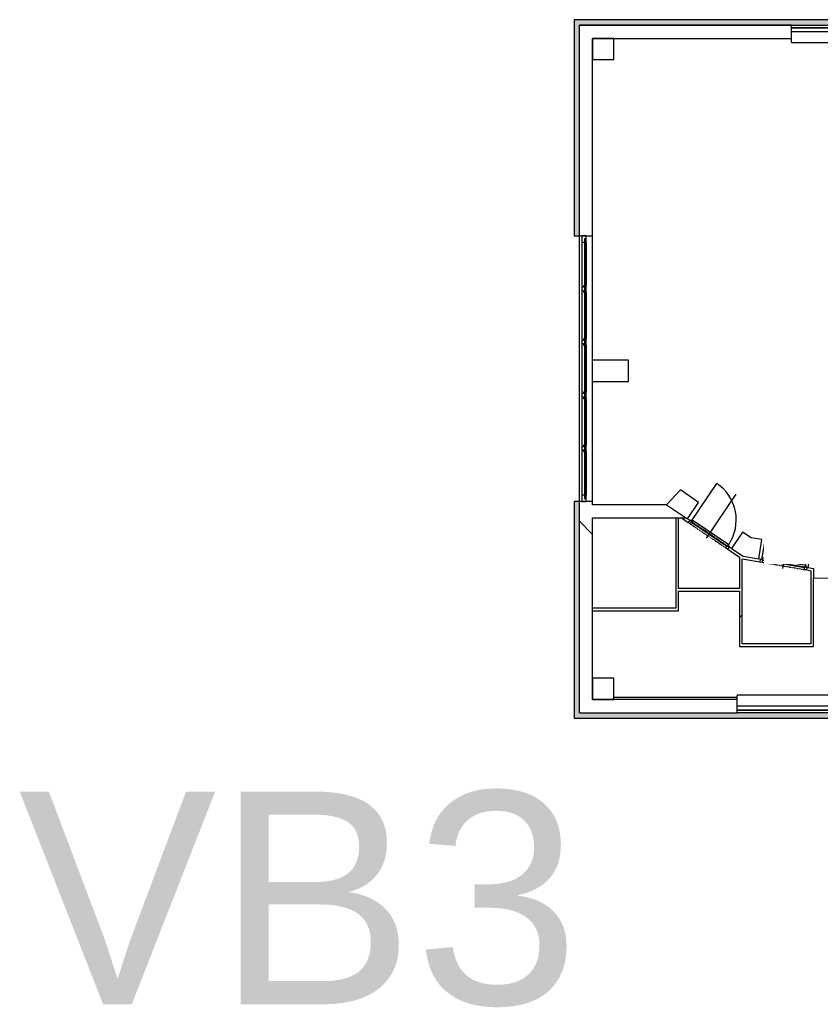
# Model space of a CAD drawing. Header units: millimetres. Extents: x -3281 to 232784, y -45352 to 20466.
# Drawn here: x 138085 to 153150, y -10713 to 7864 of the extents above; entities that cross this region are included whole.
import ezdxf

# ---------------------------------------------------------------- set-up
doc = ezdxf.new("R2010")
doc.units = ezdxf.units.MM
doc.linetypes.add('Čerchovaná se dvěma tečkami', pattern=[2.59, 1, -0.53, 0, -0.53, 0, -0.53])
for name, color, linetype, lineweight in [('A-DOOR', 31, 'Continuous', 13), ('A-DOOR-FRAM', 31, 'Continuous', 25), ('A-FLOR', 192, 'Continuous', 13), ('A-GENM', 13, 'Continuous', 13), ('A-GLAZ', 151, 'Continuous', 13), ('A-GLAZ-CURT', 52, 'Continuous', 13), ('A-GLAZ-CWMG', 51, 'Continuous', 13), ('A-WALL', 113, 'Continuous', 13), ('G-ANNO-TEXT', 231, 'Continuous', 9), ('I-FURN', 30, 'Continuous', 9), ('S-COLS', 52, 'Continuous', 13)]:
    doc.layers.add(name, color=color, linetype=linetype, lineweight=lineweight)
doc.layers.add('A-WALL-PATT', color=111, linetype='Continuous')
doc.styles.add('Arial_3', font='arial.ttf', dxfattribs={"height": 5000})
doc.styles.add('Arial_4', font='arial.ttf', dxfattribs={"height": 4000})
pattern_1 = [(45, (83167, 0), (-7184.2, 7184.2), []), (45, (86041, 0), (-7184.2, 7184.2), []), (45, (91788, 0), (-4310.5, 10057.9), [4064, -2032, 67.06, -1964.94])]
pattern_2 = [(45, (83167, 0), (-7184.2, 7184.2), []), (45, (86041, -3e-12), (-7184.2, 7184.2), []), (45, (91788, -7e-12), (-4310.5, 10057.9), [4064, -2032, 67.06, -1964.94])]

# ---------------------------------------------------------------- blocks, each defined once
blk = doc.blocks.new('OKNO_2k_ - OKNO_2k_1900x1400-1963744-Mapka _ závislý 11')
at = {"layer": 'A-GLAZ', "lineweight": 9}
for p, q in [((-950, 126), (950, 126)), ((-950, 75), (-950, 126)), ((950, 75), (-950, 75)), ((-950, 75), (950, 75)), ((-950, -5), (-950, 75)), ((950, 126), (950, 75)), ((950, 75), (950, -5)), ((950, -5), (-950, -5))]:
    blk.add_line(p, q, dxfattribs=at)
blk = doc.blocks.new('ST_panel_sklo - ST_panel_sklo-1403385-Mapka _ závislý 11')
at = {"layer": 'A-GLAZ-CURT', "lineweight": 9}
for p, q in [((470, 28), (-470, 28)), ((-470, 28), (-470, 0)), ((-470, 0), (470, 0)), ((470, 0), (470, 28))]:
    blk.add_line(p, q, dxfattribs=at)
blk = doc.blocks.new('ST_panel_sklo - ST_panel_sklo-1403386-Mapka _ závislý 11')
at = {"layer": 'A-GLAZ-CURT', "lineweight": 9}
for p, q in [((500, 28), (-500, 28)), ((-500, 28), (-500, 0)), ((-500, 0), (500, 0)), ((500, 0), (500, 28))]:
    blk.add_line(p, q, dxfattribs=at)
blk = doc.blocks.new('parapet s nosem_vnitní - parapet s nosem_vnitní-1349022-Mapka _ závislý 11')
at = {"layer": 'A-GENM', "lineweight": 9}
for p, q in [((-950, -190), (-950, 0)), ((950, 0), (950, -190)), ((-950, -190), (-950, -200)), ((-950, -200), (950, -200)), ((-950, -200), (950, -200)), ((950, -200), (950, -190))]:
    blk.add_line(p, q, dxfattribs=at)
blk = doc.blocks.new('Rectangular Mullion - Rectangular Mullion-Loc wall 49 Bottom 120mm 02-1403430-Mapka _ závislý 11')
at = {"layer": 'A-GLAZ-CWMG', "lineweight": 9}
for p, q in [((65495, -199), (65495, -1079)), ((65575, -259), (65575, -1079))]:
    blk.add_line(p, q, dxfattribs=at)
blk = doc.blocks.new('Rectangular Mullion - Rectangular Mullion-Loc wall 49 Bottom 120mm 02-1403408-Mapka _ závislý 11')
at = {"layer": 'A-GLAZ-CWMG', "lineweight": 9}
for p, q in [((65495, 801), (65495, -199)), ((65575, 741), (65575, -139))]:
    blk.add_line(p, q, dxfattribs=at)
blk = doc.blocks.new('Rectangular Mullion - Rectangular Mullion-Loc wall 49 Bottom 120mm 02-1403416-Mapka _ závislý 11')
at = {"layer": 'A-GLAZ-CWMG', "lineweight": 9}
for p, q in [((65495, 3681), (65495, 2801)), ((65575, 3681), (65575, 2861))]:
    blk.add_line(p, q, dxfattribs=at)
blk = doc.blocks.new('Rectangular Mullion - Rectangular Mullion-Loc wall 49 Bottom 120mm 02-1403417-Mapka _ závislý 11')
at = {"layer": 'A-GLAZ-CWMG', "lineweight": 9}
for p, q in [((-120, -79), (-120, 1)), ((-120, 1), (0, 1)), ((0, 1), (0, -79)), ((0, -79), (-120, -79))]:
    blk.add_line(p, q, dxfattribs=at)
blk = doc.blocks.new('Rectangular Mullion - Rectangular Mullion-Loc wall 49 Bottom 120mm 02-1403388-Mapka _ závislý 11')
at = {"layer": 'A-GLAZ-CWMG', "lineweight": 9}
for p, q in [((0, 1), (-120, 1)), ((-120, 1), (-120, -79)), ((0, -79), (0, 1)), ((-120, -79), (0, -79))]:
    blk.add_line(p, q, dxfattribs=at)
blk = doc.blocks.new('Rectangular Mullion - Rectangular Mullion-Loc wall 49 Bottom 120mm-1403423-Mapka _ závislý 11')
at = {"layer": 'A-GLAZ-CWMG', "lineweight": 9}
for p, q in [((-60, -49), (-60, 1)), ((-60, 1), (60, 1)), ((60, 1), (60, -49)), ((-30, -49), (-60, -49)), ((-30, -79), (-30, -49)), ((30, -79), (-30, -79)), ((60, -49), (30, -49)), ((30, -49), (30, -79))]:
    blk.add_line(p, q, dxfattribs=at)
blk = doc.blocks.new('Rectangular Mullion - Rectangular Mullion-Loc wall 49 Bottom 120mm-V170-Mapka _ závislý 11')
at = {"layer": 'A-GLAZ-CWMG', "lineweight": 9}
for p, q in [((-60, -49), (-60, 1)), ((-60, 1), (60, 1)), ((60, 1), (60, -49)), ((-30, -49), (-60, -49)), ((-30, -79), (-30, -49)), ((30, -79), (-30, -79)), ((60, -49), (30, -49)), ((30, -49), (30, -79))]:
    blk.add_line(p, q, dxfattribs=at)
blk = doc.blocks.new('Rectangular Mullion - Rectangular Mullion-Loc wall 49 Bottom 120mm-V171-Mapka _ závislý 11')
at = {"layer": 'A-GLAZ-CWMG', "lineweight": 9}
for p, q in [((-60, -49), (-60, 1)), ((-60, 1), (60, 1)), ((60, 1), (60, -49)), ((-30, -49), (-60, -49)), ((-30, -79), (-30, -49)), ((30, -79), (-30, -79)), ((60, -49), (30, -49)), ((30, -49), (30, -79))]:
    blk.add_line(p, q, dxfattribs=at)
blk = doc.blocks.new('Rectangular Mullion - Rectangular Mullion-Loc wall 49 Bottom 120mm-V172-Mapka _ závislý 11')
at = {"layer": 'A-GLAZ-CWMG', "lineweight": 9}
for p, q in [((-60, -49), (-60, 1)), ((-60, 1), (60, 1)), ((60, 1), (60, -49)), ((-30, -49), (-60, -49)), ((-30, -79), (-30, -49)), ((30, -79), (-30, -79)), ((60, -49), (30, -49)), ((30, -49), (30, -79))]:
    blk.add_line(p, q, dxfattribs=at)
blk = doc.blocks.new('Kóje - Kóje-2061615-Mapka _ závislý 11')
at = {"layer": 'I-FURN'}
for p, q in [((73972, 4123), (73684, 3825)), ((74108, 3991), (73972, 4123)), ((74160, 4045), (74108, 3991)), ((75065, 2804), (74160, 4045)), ((73684, 3825), (73821, 3702)), ((73821, 3702), (74611, 2602)), ((75368, 1291), (75065, 2804)), ((74611, 2602), (74886, 1290)), ((74886, 1290), (74622, -49)), ((75112, -258), (75417, 1291)), ((75417, 1291), (75368, 1291)), ((74622, -49), (73878, -1154)), ((74236, -1556), (75112, -258)), ((67354, -981), (67091, -1259)), ((67689, -1216), (67354, -981)), ((67091, -1259), (67482, -1523)), ((67482, -1523), (67689, -1216)), ((73878, -1154), (72768, -1878)), ((73001, -2362), (74236, -1556)), ((68519, -1773), (68311, -2082)), ((68684, -1884), (68519, -1773)), ((68884, -1916), (68684, -1884)), ((68827, -2280), (68884, -1916)), ((72768, -1878), (72572, -1920)), ((72572, -1920), (72641, -2243)), ((68311, -2082), (68530, -2229)), ((68530, -2229), (68827, -2280)), ((69814, -2080), (69752, -2440)), ((70006, -2113), (69814, -2080)), ((71421, -2104), (70006, -2113)), ((71617, -2065), (71421, -2104)), ((71694, -2425), (71617, -2065)), ((72641, -2243), (72895, -2194)), ((72895, -2194), (73001, -2362)), ((69752, -2440), (69855, -2458)), ((69855, -2458), (69855, -2638)), ((71665, -2430), (71694, -2425)), ((71665, -2606), (71665, -2430)), ((69855, -2638), (71665, -2606))]:
    blk.add_line(p, q, dxfattribs=at)
blk = doc.blocks.new('DVERE_1k_oblozka - DD03_01_800x1970_koupelna-V193-Mapka _ závislý 11')
at = {"layer": 'A-DOOR', "lineweight": 9}
for p, q in [((-415, 22), (-415, 882)), ((0, -78), (0, 922)), ((-400, 22), (-450, 22)), ((-450, 22), (-450, -28)), ((415, 52), (-415, 52)), ((-415, 52), (-415, 37)), ((-415, 37), (-400, 37)), ((-400, 37), (-400, 12)), ((-400, -28), (-400, 22)), ((-400, 12), (400, 12)), ((305, 52), (-305, 52)), ((400, 12), (400, 37)), ((400, 37), (415, 37)), ((450, 22), (400, 22)), ((400, 22), (400, -28)), ((415, 37), (415, 52)), ((415, 52), (415, 22)), ((450, -28), (450, 22)), ((-450, -28), (-400, -28)), ((400, -28), (450, -28))]:
    blk.add_line(p, q, dxfattribs=at)
at = {"layer": 'A-DOOR', "linetype": 'Čerchovaná se dvěma tečkami', "lineweight": 9}
for p, q in [((-400, 22), (400, 22)), ((-400, -28), (400, -28))]:
    blk.add_line(p, q, dxfattribs=at)
at = {"layer": 'A-DOOR', "lineweight": 9}
blk.add_arc((-415, 52), 830, 360, 90, dxfattribs=at)
at = {"layer": 'A-DOOR-FRAM', "lineweight": 9}
for p, q in [((-400, 22), (-450, 22)), ((-400, -28), (-400, 22)), ((400, 22), (400, -28)), ((400, 22), (450, 22)), ((-450, -28), (-400, -28)), ((450, -28), (400, -28))]:
    blk.add_line(p, q, dxfattribs=at)
blk = doc.blocks.new('DVERE_1k_oblozka - DD03_01_800x1970_koupelna-2042788-Mapka _ závislý 11')
at = {"layer": 'A-DOOR', "lineweight": 9}
for p, q in [((-415, 22), (-415, 882)), ((0, -78), (0, 922)), ((-400, 22), (-450, 22)), ((-450, 22), (-450, -28)), ((415, 52), (-415, 52)), ((-415, 52), (-415, 37)), ((-415, 37), (-400, 37)), ((-400, -28), (-400, 22)), ((-400, 12), (400, 12)), ((305, 52), (-305, 52)), ((400, 37), (415, 37)), ((450, 22), (400, 22)), ((400, 22), (400, -28)), ((415, 37), (415, 52)), ((415, 52), (415, 22)), ((450, -28), (450, 22)), ((-450, -28), (-400, -28)), ((400, -28), (450, -28))]:
    blk.add_line(p, q, dxfattribs=at)
at = {"layer": 'A-DOOR', "linetype": 'Čerchovaná se dvěma tečkami', "lineweight": 9}
for p, q in [((-400, 22), (400, 22)), ((-400, -28), (400, -28))]:
    blk.add_line(p, q, dxfattribs=at)
at = {"layer": 'A-DOOR', "lineweight": 9}
blk.add_arc((-415, 52), 830, 360, 90, dxfattribs=at)
at = {"layer": 'A-DOOR-FRAM', "lineweight": 9}
for p, q in [((-400, 22), (-450, 22)), ((-400, -28), (-400, 22)), ((400, 22), (400, -28)), ((400, 22), (450, 22)), ((-450, -28), (-400, -28)), ((450, -28), (400, -28))]:
    blk.add_line(p, q, dxfattribs=at)

msp = doc.modelspace()

# ---------------------------------------------------------------- hatches: boundary and pattern name
at = {"layer": 'A-WALL-PATT', "lineweight": 9}
h = msp.add_hatch(color=256, dxfattribs=at)
h.paths.add_polyline_path([(148616.5, -5274.4), (148616.5, -1199.4), (148516.5, -1199.4), (148516.5, -5274.4)])
h.paths.add_polyline_path([(148616.5, 3800.6), (148616.5, 7864.2), (148516.5, 7864.2), (148516.5, 3800.6)])
for points in [[(167575.6, 7764.2), (167575.6, 7864.2), (148616.5, 7864.2), (148616.5, 7764.2), (167525.6, 7764.2)], [(154574.2, -5274.4), (154574.7, -5274.4), (154574.2, -5174.4), (148616.5, -5174.4), (148616.5, -5274.4), (154524.7, -5274.4)]]:
    msp.add_hatch(color=256, dxfattribs=at).paths.add_polyline_path(points)
h = msp.add_hatch(dxfattribs=at)
h.set_pattern_fill('FP_189', color=256, angle=-315, style=0, pattern_type=2)
h.set_pattern_definition([(225, (155172, 7764), (5747.4, -5747.4), []), (180, (146014.4, 5072), (-5747.4, -5747.4), [1016, -10478.7]), (225, (144998.4, 5072), (5747.4, -5747.4), [1016, -7112]), (270, (144280, 4353.7), (5747.4, -5747.4), [1016, -10478.7]), (315, (144280, 3338), (5747.4, 5747.4), [1016, -7112]), (180, (146014.4, 2619.3), (-5747.4, -5747.4), [1016, -10478.7]), (225, (146733, 3338), (5747.4, -5747.4), [1016, -7112]), (270, (146733, 4353.7), (5747.4, -5747.4), [1016, -10478.7]), (315, (146014.4, 5072), (5747.4, 5747.4), [1016, -7112]), (225, (143351, 1690.4), (5747.4, -5747.4), [2032, -6096])])
h.paths.add_polyline_path([(167225.6, 7514.3), (167475.6, 7514.3), (167475.6, 7764.3), (163489.5, 7764.3), (163489.5, 7514.3), (166825.6, 7514.3), (166825.6, 7539.3), (167225.6, 7539.3)])
h.paths.add_polyline_path([(158589.5, 7514.3), (158589.5, 7764.3), (157439.5, 7764.3), (157439.5, 7514.3)])
h.paths.add_polyline_path([(155539.5, 7514.3), (155539.5, 7764.3), (154509.5, 7764.3), (154509.5, 7514.3), (154866.5, 7514.3), (154866.5, 7574.3), (155266.5, 7574.3), (155266.5, 7514.3)])
h.paths.add_polyline_path([(149266.5, 7514.3), (152609.5, 7514.3), (152609.5, 7764.3), (148616.5, 7764.3), (148616.5, 7514.3), (148866.5, 7514.3)])
h.paths.add_polyline_path([(161589.5, 7514.3), (161589.5, 7764.3), (160489.5, 7764.3), (160489.5, 7514.3), (160865.6, 7514.3), (160865.6, 7574.3), (161265.6, 7574.3), (161265.6, 7514.3)])
h = msp.add_hatch(dxfattribs=at)
h.set_pattern_fill('FP_188', color=256, angle=45, style=0, pattern_type=2)
h.set_pattern_definition([(315, (148616.5, -1579), (5747.4, 5747.4), []), (270, (151308.7, -10736.7), (5747.4, -5747.4), [1016, -10478.7]), (315, (151309, -11753), (5747.4, 5747.4), [1016, -7112]), (2e-13, (152027, -12471), (5747.4, 5747.4), [1016, -10478.7]), (45, (153043, -12471), (-5747.4, 5747.4), [1016, -7112]), (270, (153761.5, -10736.7), (5747.4, -5747.4), [1016, -10478.7]), (315, (153043, -10018), (5747.4, 5747.4), [1016, -7112]), (2e-13, (152027, -10018), (5747.4, 5747.4), [1016, -10478.7]), (45, (151309, -10737), (-5747.4, 5747.4), [1016, -7112]), (315, (154690, -13400), (5747.4, 5747.4), [2032, -6096])])
h.paths.add_polyline_path([(148866.5, -4924.4), (148866.5, -1199.4), (148616.5, -1199.4), (148616.5, -4924.4)])
h.paths.add_polyline_path([(148866.5, 3800.6), (148866.5, 7514.3), (148616.5, 7514.3), (148616.5, 3800.6)])
h = msp.add_hatch(dxfattribs=at)
h.set_pattern_fill('FP_172', color=256, angle=45, style=0, pattern_type=2)
h.set_pattern_definition([(45, (83167, 0), (-7184.2, 7184.2), []), (45, (86041, -3e-12), (-7184.2, 7184.2), []), (45, (91788, -8e-12), (-4310.5, 10057.9), [4064, -2032, 67.06, -1964.94])])
h.paths.add_polyline_path([(149541.5, 1061.2), (149541.5, 1461.2), (148866.5, 1461.2), (148866.5, 1061.2)])
h = msp.add_hatch(dxfattribs=at)
h.set_pattern_fill('FP_242', color=256, angle=-315, style=0, pattern_type=2)
h.set_pattern_definition([(225, (146688.5, -1259), (5747, -5747), []), (180, (137530.6, -3951), (-5747.4, -5747.4), [1016, -10478.7]), (225, (136515, -3951), (5747.4, -5747.4), [1016, -7112]), (270, (135796, -4669.3), (5747.4, -5747.4), [1016, -10478.7]), (315, (135796, -5685), (5747.4, 5747.4), [1016, -7112]), (180, (137530.6, -6404), (-5747.4, -5747.4), [1016, -10478.7]), (225, (138249, -5685), (5747.4, -5747.4), [1016, -7112]), (270, (138249, -4669.3), (5747.4, -5747.4), [1016, -10478.7]), (315, (137531, -3951), (5747.4, 5747.4), [1016, -7112]), (225, (134867, -7332.6), (5747.4, -5747.4), [2032, -6096])])
h.paths.add_polyline_path([(150431.5, -1508.8), (150628.7, -1508.8), (150257.9, -1258.8), (148866.5, -1258.8), (148866.5, -1508.8), (150257.9, -1508.8)])
h = msp.add_hatch(dxfattribs=at)
h.set_pattern_fill('FP_171', color=256, angle=45, style=0, pattern_type=2)
h.set_pattern_definition(pattern_2)
h.paths.add_polyline_path([(150481.5, -3202.7), (150481.5, -1508.8), (150431.5, -1522.7), (150431.5, -3202.7)])
h = msp.add_hatch(dxfattribs=at)
h.set_pattern_fill('FP_249', color=256, angle=45, style=0, pattern_type=2)
h.set_pattern_definition([(11.007, (83167, 0), (-1939.8, 9973.1), []), (11.007, (85550, -1607), (-1939.8, 9973.1), []), (11.007, (90315, -4820), (2049.4, 10749), [4064, -2032, 67.06, -1964.94])])
h.paths.add_polyline_path([(151797.9, -2297.2), (151439.4, -2055.5), (151411.5, -2096.9), (151699.6, -2280.2)])
h.paths.add_polyline_path([(150665.3, -1593.7), (150693.2, -1552.3), (150628.7, -1508.8), (150560, -1522.7), (150649.4, -1583)])
h = msp.add_hatch(dxfattribs=at)
h.set_pattern_fill('FP_250', color=256, angle=45, style=0, pattern_type=2)
h.set_pattern_definition([(35.212, (83167, 0), (-5858.3, 8301), []), (35.212, (85999, -489), (-5858.3, 8301), []), (35.212, (91663, -1466), (-2537.9, 10644.3), [4064, -2032, 67.06, -1964.94])])
h.paths.add_polyline_path([(152972.7, -2499.9), (152972.7, -2449.1), (152904, -2449.1), (152918.8, -2490.6)])
h.paths.add_polyline_path([(152010.5, -2333.9), (152010.5, -2283.1), (151696.8, -2229), (151797.9, -2297.2), (151891.4, -2313.3)])
h = msp.add_hatch(dxfattribs=at)
h.set_pattern_fill('FP_171', color=256, angle=45, style=0, pattern_type=2)
h.set_pattern_definition([(45, (83167, 0), (-7184.2, 7184.2), []), (45, (86041, -2e-12), (-7184.2, 7184.2), []), (45, (91788, -6e-12), (-4310.5, 10057.9), [4064, -2032, 67.06, -1964.94])])
h.paths.add_polyline_path([(151627.7, -3874.2), (151677.7, -3874.2), (151677.7, -2276.5), (151627.7, -2242.8), (151627.7, -3359.2)])
h = msp.add_hatch(dxfattribs=at)
h.set_pattern_fill('FP_171', color=256, angle=45, style=0, pattern_type=2)
h.set_pattern_definition(pattern_2)
h.paths.add_polyline_path([(152972.7, -3874.2), (153022.7, -3874.2), (153022.7, -2457.7), (152972.7, -2457.7), (152972.7, -3359.2)])
h = msp.add_hatch(dxfattribs=at)
h.set_pattern_fill('FP_247', color=256, angle=45, style=0, pattern_type=2)
h.set_pattern_definition(pattern_2)
h.paths.add_polyline_path([(150481.5, -2837.7), (150481.5, -2887.7), (151627.7, -2887.7), (151627.7, -2837.7)])
h = msp.add_hatch(dxfattribs=at)
h.set_pattern_fill('FP_247', color=256, angle=45, style=0, pattern_type=2)
h.set_pattern_definition(pattern_2)
h.paths.add_polyline_path([(150431.5, -3252.7), (150481.5, -3252.7), (150481.5, -3202.7), (148866.5, -3202.7), (148866.5, -3252.7), (149837.3, -3252.7)])
h = msp.add_hatch(dxfattribs=at)
h.set_pattern_fill('FP_172', color=256, angle=45, style=0, pattern_type=2)
h.set_pattern_definition(pattern_2)
h.paths.add_polyline_path([(153022.7, -3924.2), (153022.7, -3874.2), (151627.7, -3874.2), (151627.7, -3924.2), (152972.7, -3924.2)])
h = msp.add_hatch(dxfattribs=at)
h.set_pattern_fill('FP_187', color=256, angle=45, style=0, pattern_type=2)
h.set_pattern_definition([(45, (154588, -5174), (-5747, 5747), []), (360, (163745.6, -2482), (5747.4, 5747.4), [1016, -10478.7]), (45, (164762, -2482), (-5747.4, 5747.4), [1016, -7112]), (90, (165480, -1764), (-5747.4, 5747.4), [1016, -10478.7]), (135, (165480, -748), (-5747.4, -5747.4), [1016, -7112]), (360, (163745.6, -29.4), (5747.4, 5747.4), [1016, -10478.7]), (45, (163027, -748), (-5747.4, 5747.4), [1016, -7112]), (90, (163027, -1764), (-5747.4, 5747.4), [1016, -10478.7]), (135, (163746, -2482), (-5747.4, -5747.4), [1016, -7112]), (45, (166409, 899.4), (-5747.4, 5747.4), [2032, -6096])])
h.paths.add_polyline_path([(154589.7, -5174.4), (154574.2, -4924.4), (153489.7, -4924.4), (153489.7, -5174.4), (154574.2, -5174.4)])
h.paths.add_polyline_path([(151589.7, -5174.4), (151589.7, -4924.4), (148616.5, -4924.4), (148616.5, -5174.4), (149266.5, -5174.4)])
at = {"layer": 'S-COLS', "lineweight": 9}
h = msp.add_hatch(dxfattribs=at)
h.set_pattern_fill('FP_223', color=256, style=0, pattern_type=2)
h.set_pattern_definition(pattern_1)
h.paths.add_polyline_path([(148866.5, 7514.3), (148866.5, 7114.3), (149266.5, 7114.3), (149266.5, 7514.3)])
h = msp.add_hatch(dxfattribs=at)
h.set_pattern_fill('FP_223', color=256, style=0, pattern_type=2)
h.set_pattern_definition(pattern_1)
h.paths.add_polyline_path([(148866.5, -4524.4), (148866.5, -4924.4), (149266.5, -4924.4), (149266.5, -4524.4)])

# ---------------------------------------------------------------- linework, layer by layer
at = {"layer": 'A-FLOR', "lineweight": 9}
msp.add_line((149266.5, -4876.6), (151589.7, -4876.6), dxfattribs=at)
at = {"layer": 'A-WALL', "lineweight": 9}
for p, q in [((148516.5, 7864.2), (148516.5, 3800.6)), ((167575.6, 7864.2), (148516.5, 7864.2)), ((148616.5, -5174.4), (148616.5, 7764.3)), ((152609.5, 7764.3), (148616.5, 7764.3)), ((148616.5, 7764.2), (152609.5, 7764.2)), ((148866.5, -1258.8), (148866.5, 7514.3)), ((148866.5, 7514.3), (152609.5, 7514.3)), ((148516.5, 3800.6), (148866.5, 3800.6)), ((149541.5, 1461.2), (148866.5, 1461.2)), ((149541.5, 1061.2), (149541.5, 1461.2)), ((148866.5, 1061.2), (149541.5, 1061.2)), ((148516.5, -1199.4), (148516.5, -5274.4)), ((148866.5, -1199.4), (148516.5, -1199.4)), ((150257.9, -1258.8), (148866.5, -1258.8)), ((148866.5, -4924.4), (148866.5, -1508.8)), ((148866.5, -1508.8), (150628.7, -1508.8)), ((150431.5, -1508.8), (150431.5, -3202.7)), ((150481.5, -2837.7), (150481.5, -1508.8)), ((150539.2, -1508.8), (150665.3, -1593.7)), ((150693.2, -1552.3), (150649.4, -1522.7)), ((151411.5, -2096.9), (151627.7, -2242.8)), ((151478.5, -2081.8), (151439.4, -2055.5)), ((151627.7, -2242.8), (151627.7, -2837.7)), ((151677.7, -3874.2), (151677.7, -2276.5)), ((151677.7, -2276.5), (152010.5, -2333.9)), ((152019, -2284.6), (151993.7, -2280.2)), ((152897.4, -2486.9), (152972.7, -2499.9)), ((152972.7, -2499.9), (152972.7, -3874.2)), ((153022.7, -3924.2), (153022.7, -2637.7)), ((151627.7, -2837.7), (150481.5, -2837.7)), ((150481.5, -3252.7), (150481.5, -2887.7)), ((150481.5, -2887.7), (151627.7, -2887.7)), ((151627.7, -2887.7), (151627.7, -3924.2)), ((150431.5, -3202.7), (148866.5, -3202.7)), ((148866.5, -3252.7), (150481.5, -3252.7)), ((152972.7, -3874.2), (151677.7, -3874.2)), ((151627.7, -3924.2), (153022.7, -3924.2)), ((151589.7, -4924.4), (148866.5, -4924.4)), ((148616.5, -5174.4), (151589.7, -5174.4)), ((148516.5, -5274.4), (154474.7, -5274.4))]:
    msp.add_line(p, q, dxfattribs=at)
at = {"layer": 'S-COLS', "lineweight": 9}
for p, q in [((149266.5, 7514.3), (148866.5, 7514.3)), ((148866.5, 7514.3), (148866.5, 7114.3)), ((149266.5, 7114.3), (149266.5, 7514.3)), ((148866.5, 7114.3), (149266.5, 7114.3)), ((149266.5, -4524.4), (148866.5, -4524.4)), ((148866.5, -4524.4), (148866.5, -4924.4)), ((149266.5, -4924.4), (149266.5, -4524.4)), ((148866.5, -4924.4), (149266.5, -4924.4))]:
    msp.add_line(p, q, dxfattribs=at)

# ---------------------------------------------------------------- block references
at = {"layer": 'A-DOOR', "lineweight": 9}
for name, p, rotation in [('DVERE_1k_oblozka - DD03_01_800x1970_koupelna-V193-Mapka _ závislý 11', (151054, -1822.2), 326.0066834518678), ('DVERE_1k_oblozka - DD03_01_800x1970_koupelna-2042788-Mapka _ závislý 11', (152458.7, -2382.9), 350.2122083875207)]:
    msp.add_blockref(name, p, dxfattribs=dict(at, rotation=rotation))
at = {"layer": 'A-GENM', "lineweight": 9}
msp.add_blockref('parapet s nosem_vnitní - parapet s nosem_vnitní-1349022-Mapka _ závislý 11', (153559.5, 7634.3), dxfattribs=at)
at = {"layer": 'A-GENM', "lineweight": 9, "rotation": 180}
msp.add_blockref('parapet s nosem_vnitní - parapet s nosem_vnitní-1349022-Mapka _ závislý 11', (152539.7, -5044.4), dxfattribs=at)
at = {"layer": 'A-GLAZ', "lineweight": 9}
msp.add_blockref('OKNO_2k_ - OKNO_2k_1900x1400-1963744-Mapka _ závislý 11', (153559.5, 7639.3), dxfattribs=at)
at = {"layer": 'A-GLAZ', "lineweight": 9, "rotation": 180}
msp.add_blockref('OKNO_2k_ - OKNO_2k_1900x1400-1963744-Mapka _ závislý 11', (152539.7, -5049.4), dxfattribs=at)
at = {"layer": 'A-GLAZ-CURT', "lineweight": 9, "rotation": 89.99999999999991}
for name, p in [('ST_panel_sklo - ST_panel_sklo-1403385-Mapka _ závislý 11', (148741.5, 3270.6)), ('ST_panel_sklo - ST_panel_sklo-1403386-Mapka _ závislý 11', (148741.5, 2300.6)), ('ST_panel_sklo - ST_panel_sklo-1403386-Mapka _ závislý 11', (148741.5, 1300.6)), ('ST_panel_sklo - ST_panel_sklo-1403386-Mapka _ závislý 11', (148741.5, 300.6)), ('ST_panel_sklo - ST_panel_sklo-1403385-Mapka _ závislý 11', (148741.5, -669.4))]:
    msp.add_blockref(name, p, dxfattribs=at)
at = {"layer": 'A-GLAZ-CWMG', "lineweight": 9, "extrusion": (0, 0, -1), "rotation": 90.0000000000001}
for name, p in [('Rectangular Mullion - Rectangular Mullion-Loc wall 49 Bottom 120mm 02-1403417-Mapka _ závislý 11', (-148741.5, 3800.6)), ('Rectangular Mullion - Rectangular Mullion-Loc wall 49 Bottom 120mm-V172-Mapka _ závislý 11', (-148741.5, 2800.6)), ('Rectangular Mullion - Rectangular Mullion-Loc wall 49 Bottom 120mm-V171-Mapka _ závislý 11', (-148741.5, 1800.6)), ('Rectangular Mullion - Rectangular Mullion-Loc wall 49 Bottom 120mm-V170-Mapka _ závislý 11', (-148741.5, 800.6)), ('Rectangular Mullion - Rectangular Mullion-Loc wall 49 Bottom 120mm-1403423-Mapka _ závislý 11', (-148741.5, -199.4))]:
    msp.add_blockref(name, p, dxfattribs=at)
at = {"layer": 'A-GLAZ-CWMG', "lineweight": 9}
for name, p in [('Rectangular Mullion - Rectangular Mullion-Loc wall 49 Bottom 120mm 02-1403416-Mapka _ závislý 11', (83167.2, 0)), ('Rectangular Mullion - Rectangular Mullion-Loc wall 49 Bottom 120mm 02-1403408-Mapka _ závislý 11', (83167.2, 2000)), ('Rectangular Mullion - Rectangular Mullion-Loc wall 49 Bottom 120mm 02-1403408-Mapka _ závislý 11', (83167.2, 1000)), ('Rectangular Mullion - Rectangular Mullion-Loc wall 49 Bottom 120mm 02-1403408-Mapka _ závislý 11', (83167.2, 0)), ('Rectangular Mullion - Rectangular Mullion-Loc wall 49 Bottom 120mm 02-1403430-Mapka _ závislý 11', (83167.2, 0))]:
    msp.add_blockref(name, p, dxfattribs=at)
at = {"layer": 'A-GLAZ-CWMG', "lineweight": 9, "rotation": 269.9999999999999}
msp.add_blockref('Rectangular Mullion - Rectangular Mullion-Loc wall 49 Bottom 120mm 02-1403388-Mapka _ závislý 11', (148741.5, -1199.4), dxfattribs=at)
at = {"layer": 'I-FURN'}
msp.add_blockref('Kóje - Kóje-2061615-Mapka _ závislý 11', (83167.2, 0), dxfattribs=at)

# ---------------------------------------------------------------- texts
at = {"layer": 'G-ANNO-TEXT', "color": 7, "insert": (138060.5, -6656.2), "char_height": 4000, "width": 13147.675, "attachment_point": 1, "style": 'Arial_4'}
msp.add_mtext('VB3', dxfattribs=at)

# ---------------------------------------------------------------- next in the draw order: texts
at = {"layer": 'G-ANNO-TEXT', "color": 7, "insert": (153342.8, 3875.6), "char_height": 5000, "width": 11704.638, "attachment_point": 1, "style": 'Arial_3', "bg_fill": 3, "box_fill_scale": 1.25, "bg_fill_color": 256, "bg_fill_true_color": 13158600, "bg_fill_transparency": 0}
msp.add_mtext('"B"', dxfattribs=at)

doc.saveas('drawing.dxf')
